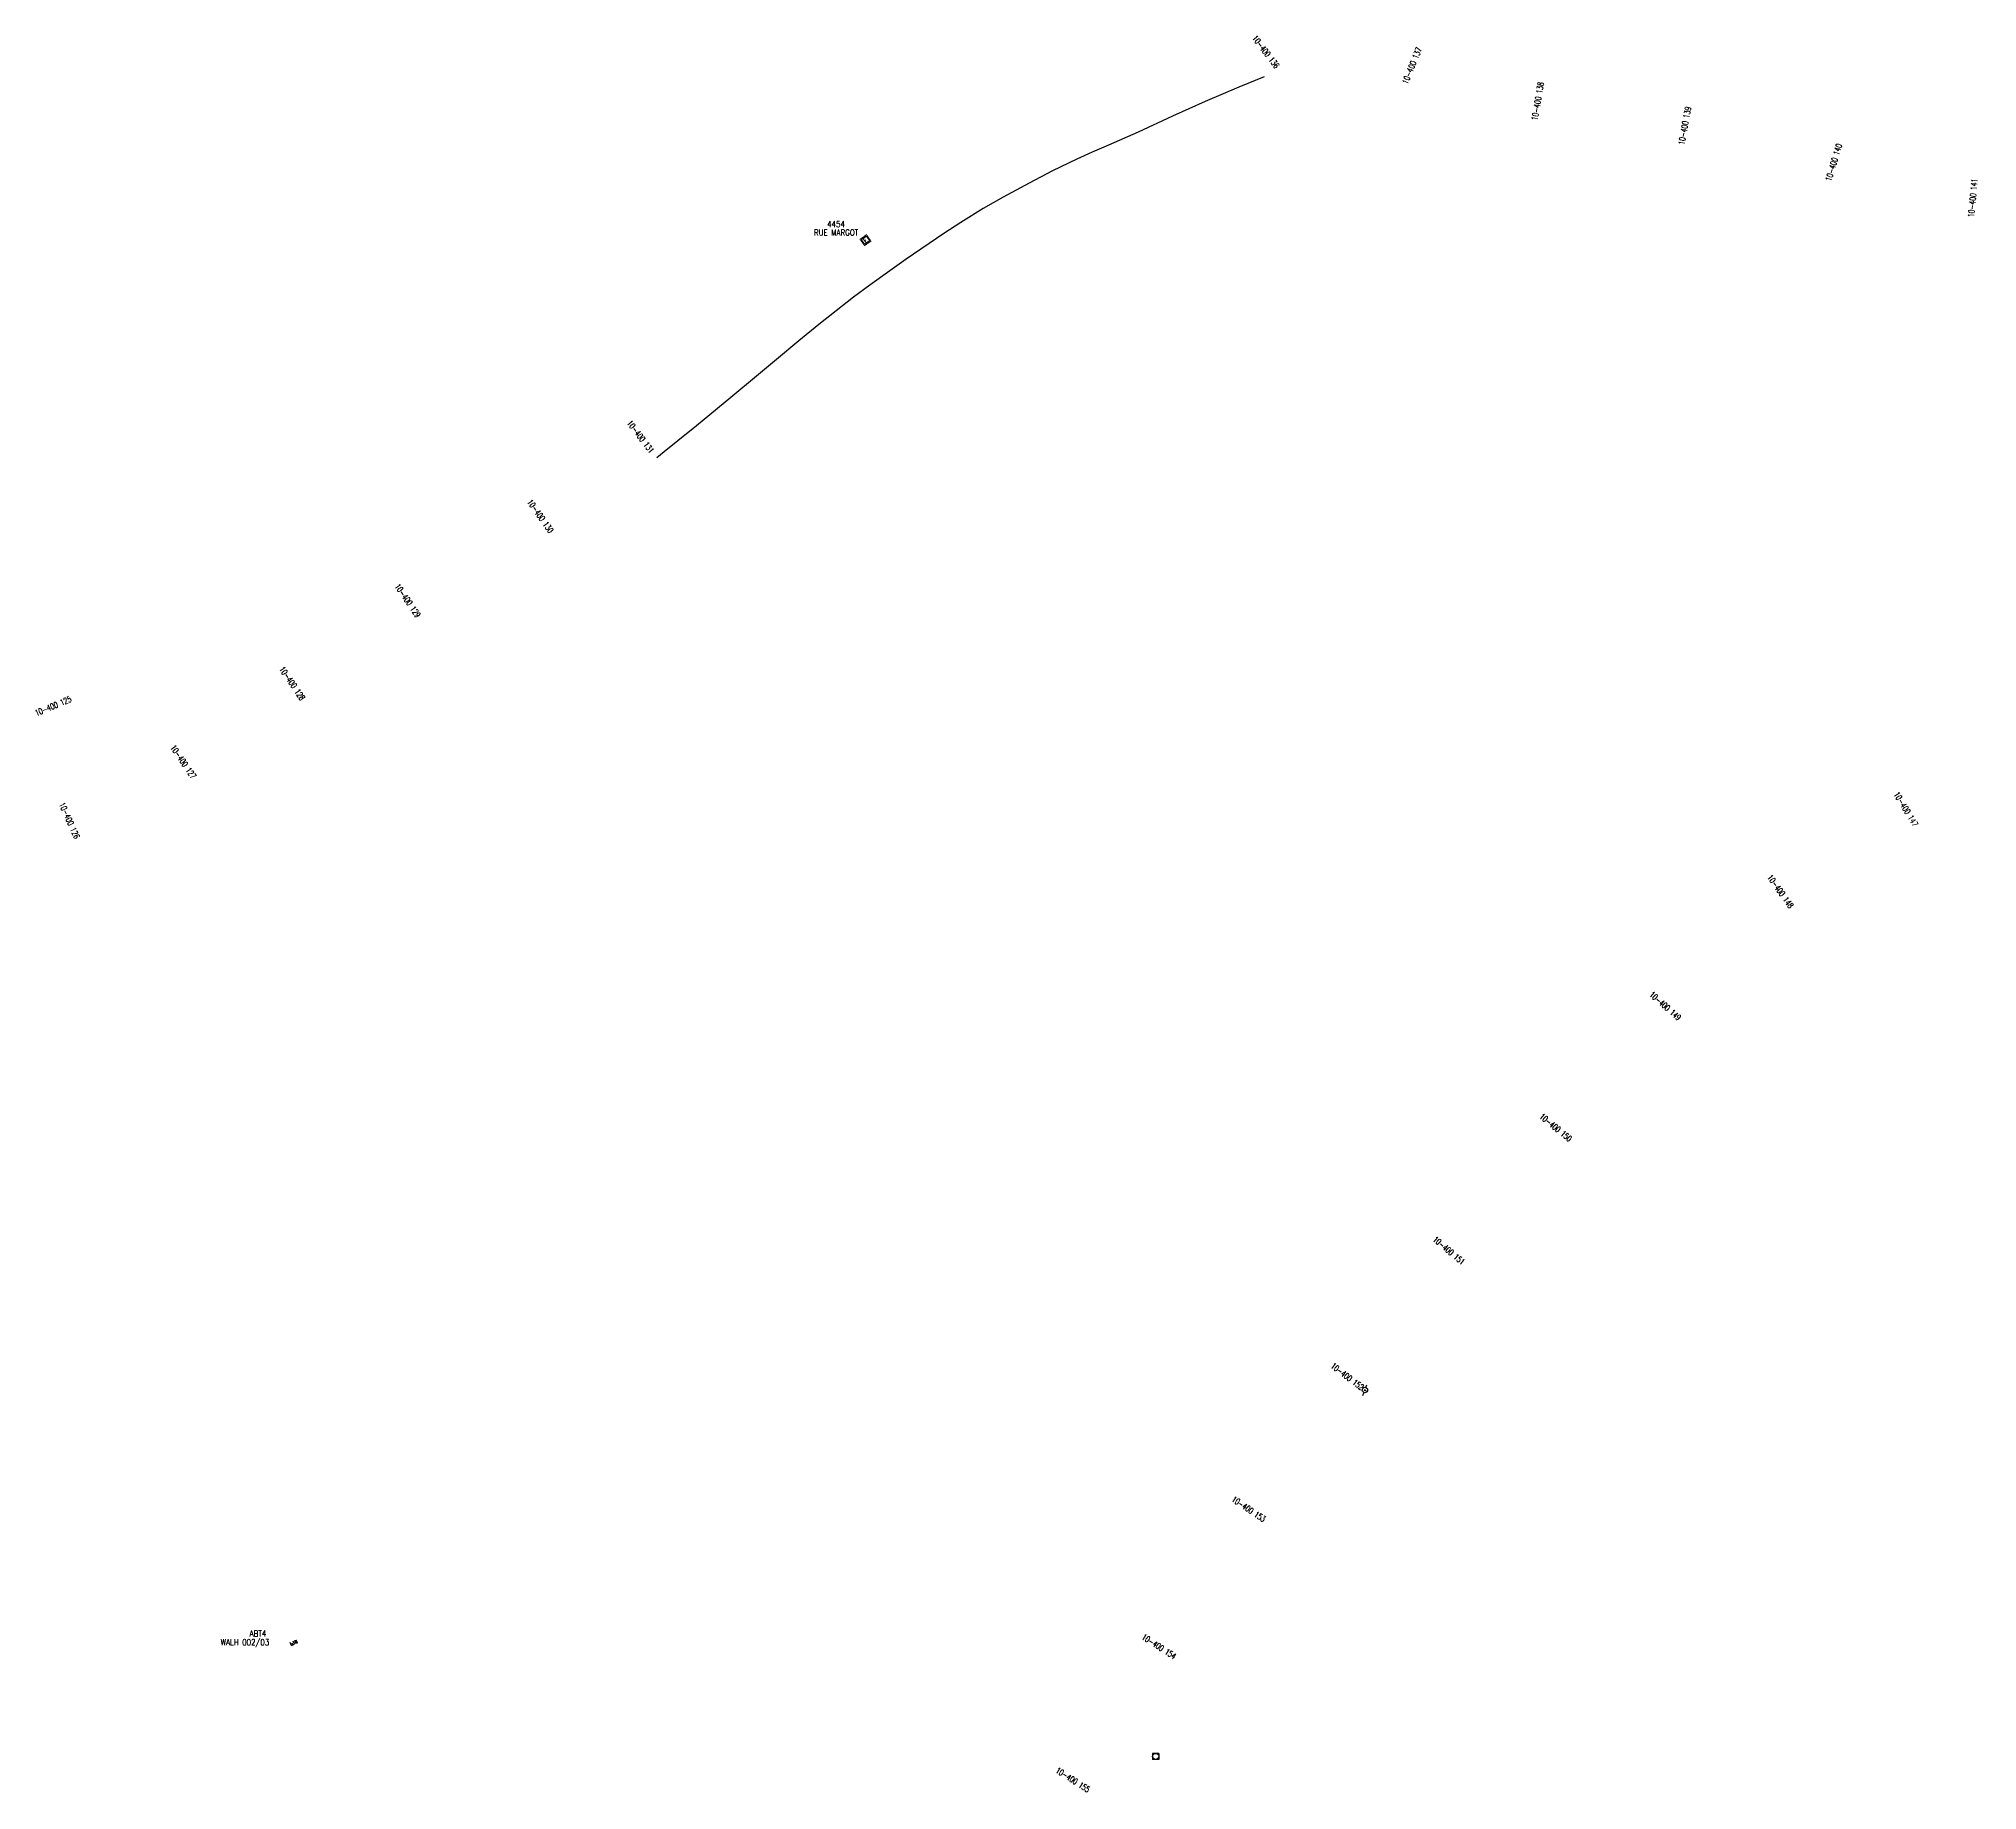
# Model space of a CAD drawing. Header units: millimetres. Extents: x 170001 to 171000, y 147017 to 147908.
# Drawn here: x 170002.9 to 170481.4, y 147016.8 to 147449 of the extents above; entities that cross this region are included whole.
import ezdxf
from ezdxf.enums import TextEntityAlignment as Align

# ---------------------------------------------------------------- set-up
doc = ezdxf.new("R2010")
doc.units = ezdxf.units.MM
doc.layers.get('0').update_dxf_attribs({"linetype": 'CONTINUOUS'})
for name, color, linetype in [('M_200', 7, 'CONTINUOUS'), ('w0420', 7, 'CONTINUOUS'), ('w0430', 7, 'CONTINUOUS'), ('W0473', 7, 'CONTINUOUS'), ('W0964', 7, 'CONTINUOUS')]:
    doc.layers.add(name, color=color, linetype=linetype)
doc.styles.add('M_ROMANS', font='ROMANS.shx', dxfattribs={"width": 0.75})
doc.styles.get("Standard").update_dxf_attribs({"font": 'romans.shx', "width": 0.85})

# ---------------------------------------------------------------- blocks, each defined once
blk = doc.blocks.new('T473')
for p, q in [((-0.166667, 0.166667), (0.166667, -0.166667)), ((-0.166667, -0.166667), (0.166667, 0.166667)), ((0.500001, 0.500001), (1.000002, 1.000002)), ((-1.000002, -1.000002), (-0.500001, -0.500001))]:
    blk.add_line(p, q)
blk.add_ellipse((0, 0), major_axis=(0.471405, 0.471405), ratio=1, start_param=5.4977871438, end_param=11.780972451)
blk = doc.blocks.new('M_200_59')
at = {"layer": 'M_200', "color": 0, "linetype": 'Continuous', "const_width": 0.35, "flags": 128}
blk.add_lwpolyline([(4, 4), (4, 0), (0, 0), (0, 4)], close=True, dxfattribs=at)
at = {"layer": 'M_200', "color": 0, "linetype": 'Continuous'}
blk.add_lwpolyline([(0.5, 3.5), (3.5, 3.5), (3.5, 0.5), (0.5, 0.5)], close=True, dxfattribs=at)
at = {"layer": 'M_200', "insert": (2, 2), "char_height": 2.5, "width": 4, "attachment_point": 5}
blk.add_mtext('E', dxfattribs=at)
at = {"layer": 'M_200', "color": 0, "linetype": 'Continuous', "width": 0.85}
for tag, p in [('NUM', (2, 17.06)), ('NOM', (2, 10.65))]:
    blk.add_attdef(tag, text='', height=4, dxfattribs=at).set_placement(p, align=Align.MIDDLE)
at = {"layer": 'M_200', "color": 0, "linetype": 'Continuous', "style": 'M_ROMANS', "width": 0.75, "flags": 3}
for tag, p in [('DEF_COUP', (1.87, -5.49)), ('DEF_TYPE', (1.87, -7.99)), ('DEF_LEG', (1.87, -2.99))]:
    blk.add_attdef(tag, text='', height=1.2, dxfattribs=at).set_placement(p, align=Align.MIDDLE)
blk = doc.blocks.new('T420')
for p, q in [((0.75, 0.75), (-0.75, 0.75)), ((-0.75, 0.75), (-0.75, -0.75)), ((0.75, 0.75), (0.75, -0.75)), ((0.75, -0.75), (-0.75, -0.75))]:
    blk.add_line(p, q)
blk.add_ellipse((0, 0), major_axis=(-0.53, 0.53), ratio=1, start_param=3.926991, end_param=10.210176)
blk = doc.blocks.new('T430')
for p, q in [((-0.4, 1.4), (0.4, 1.4)), ((-0.4, 1.4), (-0.4, 0.6)), ((-0.4, 1), (0, 1)), ((-0.4, 0.6), (0.4, 0.6)), ((-0.4, 0.2), (0.4, 0.2)), ((-0.4, -0.2), (-0.4, 0.2)), ((-0.4, -0.2), (0.4, 0.2)), ((0.4, 0.2), (0.4, -0.2)), ((-0.4, -0.2), (0.4, -0.2))]:
    blk.add_line(p, q)

msp = doc.modelspace()

# ---------------------------------------------------------------- linework, layer by layer
at = {"layer": 'W0964', "color": 252, "flags": 128}
msp.add_lwpolyline([(170305.36, 147439.63), (170305.36, 147439.63), (170305.36, 147439.63), (170299.12, 147437.08), (170290.83, 147433.55), (170282.73, 147429.89), (170274.27, 147425.97), (170266.93, 147422.71), (170262.92, 147420.97), (170259.11, 147419.26), (170253.17, 147416.38), (170247.36, 147413.4), (170240.92, 147409.88), (170236.05, 147407.07), (170230.51, 147403.67), (170226.32, 147400.96), (170217, 147394.59), (170212.96, 147391.76), (170208.03, 147388.22), (170203.98, 147385.21), (170195.46, 147378.51), (170190.51, 147374.46), (170185.04, 147369.87), (170180.1, 147365.71), (170173.77, 147360.49), (170165.23, 147353.52), (170160.64, 147349.77), (170157.31, 147347.04), (170155.48, 147345.56), (170155.48, 147345.56)], dxfattribs=at)

# ---------------------------------------------------------------- block references
at = {"layer": 'M_200'}
ref = msp.add_blockref('M_200_59', (170206.75, 147397.9), dxfattribs=dict(at, xscale=0.5000000000041017, yscale=0.5, zscale=0.5, rotation=35.44905052399397))
ref.add_attrib('NUM', '4454', dxfattribs={"color": 0, "linetype": 'Continuous', "height": 1.5, "width": 0.85}).set_placement((170199.72, 147403.26), align=Align.MIDDLE)
ref.add_attrib('NOM', 'RUE MARGOT', dxfattribs={"color": 0, "linetype": 'Continuous', "height": 1.5, "width": 0.85}).set_placement((170199.72, 147401.19), align=Align.MIDDLE)
at = {"layer": 'w0420', "color": 252}
msp.add_blockref('T420', (170278.6, 147025.16), dxfattribs=at)
at = {"layer": 'w0430', "color": 252, "rotation": 111.9711956033647}
msp.add_blockref('T430', (170066.44, 147053.43), dxfattribs=at)
at = {"layer": 'W0473', "color": 252, "rotation": 24.01440272908225}
msp.add_blockref('T473', (170330.24, 147115.56), dxfattribs=at)

# ---------------------------------------------------------------- texts
at = {"layer": 'w0430', "color": 252, "width": 0.85}
for s, p in [('WALH 002/03', (170047.85, 147052.57)), ('ABT4', (170054.98, 147054.7))]:
    msp.add_text(s, height=1.5, dxfattribs=at).set_placement(p)
at = {"layer": 'W0473', "color": 252, "width": 0.6}
for s, rotation, p in [('10-400 136', 306.9986, (170305.8, 147445.76)), ('10-400 137', 67.7075, (170341.87, 147442.36)), ('10-400 138', 80.2748, (170372.91, 147433.58)), ('10-400 139', 79.6763, (170409.19, 147427.54)), ('10-400 140', 73.3221, (170445.97, 147418.49)), ('10-400 141', 84.4407, (170480.28, 147409.73)), ('10-400 131', 307.1645, (170151.48, 147350.77)), ('10-400 130', 305.189, (170126.73, 147331.19)), ('10-400 129', 304.5411, (170094.01, 147310.35)), ('10-400 128', 304.2655, (170065.49, 147289.92)), ('10-400 125', 22.6468, (170006.49, 147284.35)), ('10-400 127', 304.2423, (170038.61, 147270.56)), ('10-400 147', 300.9638, (170463.79, 147258.87)), ('10-400 126', 293.9515, (170010.52, 147256.07)), ('10-400 148', 305.2912, (170432.8, 147238.59)), ('10-400 149', 318.6484, (170404.38, 147210.33)), ('10-400 150', 320.5993, (170377.35, 147180.34)), ('10-400 151', 319.6542, (170350.98, 147149.97)), ('10-400 152', 322.5971, (170325.91, 147118.9)), ('10-400 153', 325.9153, (170301.57, 147086.18)), ('10-400 154', 327.0728, (170279.43, 147052.27)), ('10-400 155', 327.1735, (170258.16, 147019.37))]:
    msp.add_text(s, height=1.5, rotation=rotation, dxfattribs=at).set_placement(p, align=Align.MIDDLE_CENTER)

doc.saveas('drawing.dxf')
